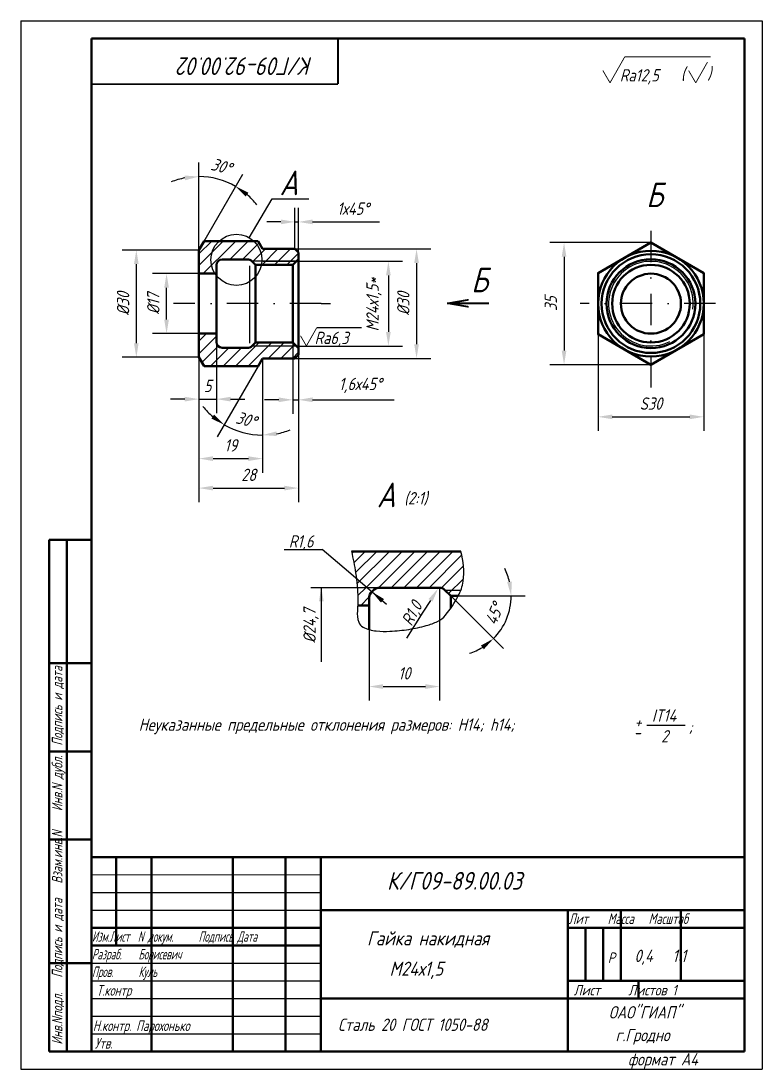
# Model space of a CAD drawing. Header units: inches. Extents: x 326 to 966, y 2319 to 2918.
# Drawn here: x 756.2 to 966.2, y 2619.9 to 2916.9 of the extents above; entities that cross this region are included whole.
import ezdxf

# ---------------------------------------------------------------- set-up
doc = ezdxf.new("R2010")
doc.units = ezdxf.units.IN
doc.header["$LTSCALE"] = 0.7
doc.header["$MEASUREMENT"] = 0
doc.linetypes.add('DASHDOT', pattern=[25.4, 12.7, -6.35, 0, -6.35])
doc.styles.add('ROMANC', font='romanc', dxfattribs={"width": 0.8, "oblique": 15, "height": 3.5})
doc.styles.get("Standard").update_dxf_attribs({"font": 'romand.shx', "width": 0.8, "oblique": 15, "height": 3.5})
doc.dimstyles.get("Standard").update_dxf_attribs({"dimtxt": 3.5, "dimasz": 4, "dimexe": 4, "dimexo": 0, "dimgap": 2, "dimtad": 1, "dimdec": 0, "dimdsep": 46, "dimtxsty": 'Standard', "dimcen": 0.09, "dimadec": 0, "dimazin": 0, "dimtfac": 1, "dimtdec": 0, "dimtmove": 0, "dimatfit": 3, "dimfxl": 0, "dimtolj": 1, "dimtzin": 0, "dimlwd": 25, "dimlwe": 25, "dimarcsym": 0})

# ---------------------------------------------------------------- blocks, each defined once
blk = doc.blocks.new('*D140')
at = {"color": 0, "linetype": 'Continuous', "lineweight": 25}
for p, q in [((834.2, 2848.79), (864.27, 2848.79)), ((860.27, 2844.79), (860.27, 2828.79)), ((834.2, 2824.79), (864.27, 2824.79))]:
    blk.add_line(p, q, dxfattribs=at)
for points in [[(859.61, 2844.79), (860.94, 2844.79), (860.27, 2848.79)], [(859.61, 2828.79), (860.94, 2828.79), (860.27, 2824.79)]]:
    blk.add_solid(points, dxfattribs=at)
at = {"layer": 'DEFPOINTS', "color": 0, "linetype": 'Continuous', "lineweight": 25}
for p in [(834.2, 2848.79), (834.2, 2824.79), (860.27, 2824.79)]:
    blk.add_point(p, dxfattribs=at)
at = {"color": 0, "linetype": 'Continuous', "lineweight": 25, "insert": (856.19, 2836.55), "char_height": 3.5, "attachment_point": 5, "rotation": 90}
blk.add_mtext('\\A1;М24х1,5*', dxfattribs=at)
blk = doc.blocks.new('*D136')
at = {"color": 0, "linetype": 'Continuous', "lineweight": 25}
for p, q in [((934.68, 2854.09), (906.05, 2854.09)), ((910.05, 2850.09), (910.05, 2823.49)), ((934.68, 2819.49), (906.05, 2819.49))]:
    blk.add_line(p, q, dxfattribs=at)
for points in [[(909.39, 2850.09), (910.72, 2850.09), (910.05, 2854.09)], [(909.39, 2823.49), (910.72, 2823.49), (910.05, 2819.49)]]:
    blk.add_solid(points, dxfattribs=at)
at = {"layer": 'DEFPOINTS', "color": 0, "linetype": 'Continuous', "lineweight": 25}
for p in [(934.68, 2854.09), (910.05, 2819.49), (934.68, 2819.49)]:
    blk.add_point(p, dxfattribs=at)
at = {"color": 0, "linetype": 'Continuous', "lineweight": 25, "insert": (906.3, 2836.79), "char_height": 3.5, "attachment_point": 5, "rotation": 90}
blk.add_mtext('\\A1;35', dxfattribs=at)
blk = doc.blocks.new('*D137')
at = {"color": 0, "linetype": 'Continuous', "lineweight": 25}
for p, q in [((806.58, 2845.29), (793.42, 2845.29)), ((797.42, 2832.29), (797.42, 2841.29)), ((806.58, 2828.29), (793.42, 2828.29))]:
    blk.add_line(p, q, dxfattribs=at)
for points in [[(796.75, 2841.29), (798.08, 2841.29), (797.42, 2845.29)], [(796.75, 2832.29), (798.08, 2832.29), (797.42, 2828.29)]]:
    blk.add_solid(points, dxfattribs=at)
at = {"layer": 'DEFPOINTS', "color": 0, "linetype": 'Continuous', "lineweight": 25}
for p in [(797.42, 2845.29), (806.58, 2845.29), (806.58, 2828.29)]:
    blk.add_point(p, dxfattribs=at)
at = {"color": 0, "linetype": 'Continuous', "lineweight": 25, "insert": (793.67, 2836.79), "char_height": 3.5, "attachment_point": 5, "rotation": 90}
blk.add_mtext('\\A1;%%C17', dxfattribs=at)
blk = doc.blocks.new('*D138')
at = {"color": 0, "linetype": 'Continuous', "lineweight": 25}
for p, q in [((806.58, 2821.59), (806.58, 2780.53)), ((834.8, 2822.29), (834.8, 2780.53)), ((810.58, 2784.53), (830.8, 2784.53))]:
    blk.add_line(p, q, dxfattribs=at)
for points in [[(810.58, 2785.19), (810.58, 2783.86), (806.58, 2784.53)], [(830.8, 2785.19), (830.8, 2783.86), (834.8, 2784.53)]]:
    blk.add_solid(points, dxfattribs=at)
at = {"layer": 'DEFPOINTS', "color": 0, "linetype": 'Continuous', "lineweight": 25}
for p in [(806.58, 2821.59), (834.8, 2822.29), (834.8, 2784.53)]:
    blk.add_point(p, dxfattribs=at)
at = {"color": 0, "linetype": 'Continuous', "lineweight": 25, "insert": (820.69, 2788.28), "char_height": 3.5, "attachment_point": 5}
blk.add_mtext('\\A1;28', dxfattribs=at)
blk = doc.blocks.new('*D139')
at = {"color": 0, "linetype": 'Continuous', "lineweight": 25}
for p, q in [((806.58, 2828.29), (806.58, 2805.74)), ((811.58, 2828.29), (811.58, 2805.74)), ((802.58, 2809.74), (798.58, 2809.74)), ((806.58, 2809.74), (811.58, 2809.74)), ((815.58, 2809.74), (819.58, 2809.74))]:
    blk.add_line(p, q, dxfattribs=at)
for points in [[(802.58, 2810.4), (802.58, 2809.07), (806.58, 2809.74)], [(815.58, 2810.4), (815.58, 2809.07), (811.58, 2809.74)]]:
    blk.add_solid(points, dxfattribs=at)
at = {"layer": 'DEFPOINTS', "color": 0, "linetype": 'Continuous', "lineweight": 25}
for p in [(806.58, 2828.29), (811.58, 2828.29), (811.58, 2809.74)]:
    blk.add_point(p, dxfattribs=at)
at = {"color": 0, "linetype": 'Continuous', "lineweight": 25, "insert": (809.08, 2813.49), "char_height": 3.5, "attachment_point": 5}
blk.add_mtext('\\A1;5', dxfattribs=at)
blk = doc.blocks.new('*D141')
at = {"color": 0, "linetype": 'Continuous', "lineweight": 25}
for p, q in [((833.8, 2852.29), (872.26, 2852.29)), ((868.26, 2848.29), (868.26, 2825.29)), ((833.8, 2821.29), (872.26, 2821.29))]:
    blk.add_line(p, q, dxfattribs=at)
for points in [[(867.59, 2848.29), (868.93, 2848.29), (868.26, 2852.29)], [(867.59, 2825.29), (868.93, 2825.29), (868.26, 2821.29)]]:
    blk.add_solid(points, dxfattribs=at)
at = {"layer": 'DEFPOINTS', "color": 0, "linetype": 'Continuous', "lineweight": 25}
for p in [(833.8, 2852.29), (833.8, 2821.29), (868.26, 2821.29)]:
    blk.add_point(p, dxfattribs=at)
at = {"color": 0, "linetype": 'Continuous', "lineweight": 25, "insert": (864.51, 2836.79), "char_height": 3.5, "attachment_point": 5, "rotation": 90}
blk.add_mtext('\\A1;%%C30', dxfattribs=at)
blk = doc.blocks.new('*D142')
at = {"color": 0, "linetype": 'Continuous', "lineweight": 25}
for p, q in [((877.94, 2753.98), (892.88, 2739.04)), ((880.09, 2753.98), (899.07, 2753.98))]:
    blk.add_line(p, q, dxfattribs=at)
for start, end in [(13.4071, 26.8143), (315, 360), (288.1857, 301.5929)]:
    blk.add_arc((877.94, 2753.98), 17.13, start, end, dxfattribs=at)
for points in [[(895.27, 2758.03), (893.94, 2757.87), (895.07, 2753.98)], [(886.5, 2739.91), (887.33, 2738.86), (890.05, 2741.86)]]:
    blk.add_solid(points, dxfattribs=at)
at = {"layer": 'DEFPOINTS', "color": 0, "linetype": 'Continuous', "lineweight": 25}
for p in [(876.2, 2755.72), (877.94, 2753.98), (877.94, 2753.98), (880.09, 2753.98), (892.78, 2745.41)]:
    blk.add_point(p, dxfattribs=at)
at = {"color": 0, "linetype": 'Continuous', "lineweight": 25, "insert": (890.3, 2748.86), "char_height": 3.5, "attachment_point": 5, "rotation": 67.5}
blk.add_mtext('\\A1;45°', dxfattribs=at)
blk = doc.blocks.new('*D143')
at = {"color": 0, "linetype": 'Continuous', "lineweight": 25}
for p, q in [((854.79, 2744.46), (854.79, 2724.29)), ((874.79, 2747.06), (874.79, 2724.29)), ((858.79, 2728.29), (870.79, 2728.29))]:
    blk.add_line(p, q, dxfattribs=at)
for points in [[(858.79, 2728.96), (858.79, 2727.62), (854.79, 2728.29)], [(870.79, 2728.96), (870.79, 2727.62), (874.79, 2728.29)]]:
    blk.add_solid(points, dxfattribs=at)
at = {"layer": 'DEFPOINTS', "color": 0, "linetype": 'Continuous', "lineweight": 25}
for p in [(854.79, 2744.46), (874.79, 2747.06), (874.79, 2728.29)]:
    blk.add_point(p, dxfattribs=at)
at = {"color": 0, "linetype": 'Continuous', "lineweight": 25, "insert": (864.79, 2732.04), "char_height": 3.5, "attachment_point": 5}
blk.add_mtext('\\A1;10', dxfattribs=at)
blk = doc.blocks.new('*D144')
at = {"color": 0, "linetype": 'Continuous', "lineweight": 25}
for p, q in [((806.58, 2851.99), (784.85, 2851.99)), ((788.85, 2847.99), (788.85, 2825.59)), ((806.58, 2821.59), (784.85, 2821.59))]:
    blk.add_line(p, q, dxfattribs=at)
for points in [[(788.18, 2847.99), (789.51, 2847.99), (788.85, 2851.99)], [(788.18, 2825.59), (789.51, 2825.59), (788.85, 2821.59)]]:
    blk.add_solid(points, dxfattribs=at)
at = {"layer": 'DEFPOINTS', "color": 0, "linetype": 'Continuous', "lineweight": 25}
for p in [(806.58, 2851.99), (788.85, 2821.59), (806.58, 2821.59)]:
    blk.add_point(p, dxfattribs=at)
at = {"color": 0, "linetype": 'Continuous', "lineweight": 25, "insert": (785.1, 2836.79), "char_height": 3.5, "attachment_point": 5, "rotation": 90}
blk.add_mtext('\\A1;%%C30', dxfattribs=at)
blk = doc.blocks.new('*D145')
at = {"color": 0, "linetype": 'Continuous', "lineweight": 25}
for p, q in [((806.58, 2851.99), (806.58, 2876.81)), ((808.03, 2854.49), (818.99, 2873.48))]:
    blk.add_line(p, q, dxfattribs=at)
for start, end in [(101.0274, 112.0548), (60, 90), (37.9452, 48.9726)]:
    blk.add_arc((806.58, 2851.99), 20.82, start, end, dxfattribs=at)
for points in [[(802.54, 2873.09), (802.67, 2871.76), (806.58, 2872.81)], [(819.86, 2867.15), (820.63, 2868.24), (816.99, 2870.02)]]:
    blk.add_solid(points, dxfattribs=at)
at = {"layer": 'DEFPOINTS', "color": 0, "linetype": 'Continuous', "lineweight": 25}
for p in [(813.7, 2871.55), (808.03, 2854.49), (806.58, 2851.99), (806.58, 2851.99), (806.58, 2836.79)]:
    blk.add_point(p, dxfattribs=at)
at = {"color": 0, "linetype": 'Continuous', "lineweight": 25, "insert": (812.94, 2875.72), "char_height": 3.5, "attachment_point": 5, "rotation": 345}
blk.add_mtext('\\A1;30°', dxfattribs=at)
blk = doc.blocks.new('*D146')
at = {"color": 0, "linetype": 'Continuous', "lineweight": 25}
blk.add_line((823.36, 2819.09), (811.76, 2799.01), dxfattribs=at)
for start, end in [(218.8776, 229.4388), (240, 270), (280.5612, 291.1224)]:
    blk.add_arc((824.63, 2821.29), 21.73, start, end, dxfattribs=at)
for points in [[(810.88, 2805.33), (810.11, 2804.24), (813.76, 2802.47)], [(828.67, 2799.27), (828.55, 2800.59), (824.63, 2799.56)]]:
    blk.add_solid(points, dxfattribs=at)
at = {"layer": 'DEFPOINTS', "color": 0, "linetype": 'Continuous', "lineweight": 25}
for p in [(823.36, 2819.09), (824.63, 2821.29), (824.63, 2821.29), (817.2, 2800.87), (824.63, 2788.88)]:
    blk.add_point(p, dxfattribs=at)
at = {"color": 0, "linetype": 'Continuous', "lineweight": 25, "insert": (819.98, 2803.92), "char_height": 3.5, "attachment_point": 5, "rotation": 345}
blk.add_mtext('\\A1;30°', dxfattribs=at)
blk = doc.blocks.new('*D147')
at = {"color": 0, "linetype": 'Continuous', "lineweight": 25}
for p, q in [((919.7, 2828.14), (919.7, 2800.72)), ((949.66, 2828.14), (949.66, 2800.72)), ((923.7, 2804.72), (945.66, 2804.72))]:
    blk.add_line(p, q, dxfattribs=at)
for points in [[(923.7, 2805.38), (923.7, 2804.05), (919.7, 2804.72)], [(945.66, 2805.38), (945.66, 2804.05), (949.66, 2804.72)]]:
    blk.add_solid(points, dxfattribs=at)
at = {"layer": 'DEFPOINTS', "color": 0, "linetype": 'Continuous', "lineweight": 25}
for p in [(919.7, 2828.14), (949.66, 2828.14), (949.66, 2804.72)]:
    blk.add_point(p, dxfattribs=at)
at = {"color": 0, "linetype": 'Continuous', "lineweight": 25, "insert": (934.68, 2808.47), "char_height": 3.5, "attachment_point": 5}
blk.add_mtext('\\A1;S30', dxfattribs=at)
blk = doc.blocks.new('*D148')
at = {"color": 0, "linetype": 'Continuous', "lineweight": 25}
for p, q in [((833.2, 2825.79), (833.2, 2805.55)), ((834.8, 2822.29), (834.8, 2805.55)), ((829.2, 2809.55), (825.2, 2809.55)), ((833.2, 2809.55), (834.8, 2809.55)), ((838.8, 2809.55), (861.87, 2809.55))]:
    blk.add_line(p, q, dxfattribs=at)
for points in [[(829.2, 2810.22), (829.2, 2808.88), (833.2, 2809.55)], [(838.8, 2810.22), (838.8, 2808.88), (834.8, 2809.55)]]:
    blk.add_solid(points, dxfattribs=at)
at = {"layer": 'DEFPOINTS', "color": 0, "linetype": 'Continuous', "lineweight": 25}
for p in [(833.2, 2825.79), (834.8, 2822.29), (834.8, 2809.55)]:
    blk.add_point(p, dxfattribs=at)
at = {"color": 0, "linetype": 'Continuous', "lineweight": 25, "insert": (852.34, 2813.63), "char_height": 3.5, "attachment_point": 5}
blk.add_mtext('\\A1;1,6х45%%D', dxfattribs=at)
blk = doc.blocks.new('*D149')
at = {"color": 0, "linetype": 'Continuous', "lineweight": 25}
for p, q in [((833.8, 2852.29), (833.8, 2863.96)), ((834.8, 2851.29), (834.8, 2863.96)), ((829.8, 2859.96), (825.8, 2859.96)), ((833.8, 2859.96), (834.8, 2859.96)), ((838.8, 2859.96), (857.74, 2859.96))]:
    blk.add_line(p, q, dxfattribs=at)
for points in [[(829.8, 2860.63), (829.8, 2859.29), (833.8, 2859.96)], [(838.8, 2860.63), (838.8, 2859.29), (834.8, 2859.96)]]:
    blk.add_solid(points, dxfattribs=at)
at = {"layer": 'DEFPOINTS', "color": 0, "linetype": 'Continuous', "lineweight": 25}
for p in [(834.8, 2859.96), (833.8, 2852.29), (834.8, 2851.29)]:
    blk.add_point(p, dxfattribs=at)
at = {"color": 0, "linetype": 'Continuous', "lineweight": 25, "insert": (850.27, 2863.71), "char_height": 3.5, "attachment_point": 5}
blk.add_mtext('\\A1;1х45%%D', dxfattribs=at)

msp = doc.modelspace()

# ---------------------------------------------------------------- linework, layer by layer
for p, q in [((756.16, 2916.9), (756.16, 2619.9)), ((756.16, 2916.9), (966.16, 2916.9)), ((966.16, 2916.9), (966.16, 2619.9)), ((824.8, 2848.79), (834.2, 2848.79)), ((811.58, 2827.19), (811.58, 2826.29)), ((830.76, 2767.1), (841.55, 2767.1)), ((756.16, 2619.9), (966.16, 2619.9))]:
    msp.add_line(p, q)
at = {"lineweight": 50}
for p, q in [((776.16, 2911.9), (776.16, 2624.9)), ((776.16, 2911.9), (961.16, 2911.9)), ((961.16, 2911.9), (961.16, 2624.9)), ((806.58, 2851.99), (808.03, 2854.49)), ((824.63, 2852.29), (823.36, 2854.49)), ((806.58, 2836.79), (806.58, 2851.99)), ((824.63, 2852.29), (833.8, 2852.29)), ((820.67, 2849.29), (813.18, 2849.29)), ((822.58, 2847.79), (821.38, 2849)), ((833.2, 2847.79), (834.8, 2849.39)), ((833.2, 2847.79), (822.58, 2847.79)), ((806.58, 2836.79), (806.58, 2821.59)), ((822.58, 2825.79), (821.38, 2824.59)), ((833.2, 2825.79), (822.58, 2825.79)), ((833.2, 2825.79), (834.8, 2824.19)), ((806.58, 2821.59), (808.03, 2819.09)), ((820.67, 2824.29), (814.04, 2824.29)), ((824.63, 2821.29), (823.36, 2819.09)), ((824.63, 2821.29), (833.8, 2821.29)), ((764.16, 2769.9), (764.16, 2624.9)), ((764.16, 2769.9), (776.16, 2769.9)), ((769.16, 2769.9), (769.16, 2624.9)), ((849.82, 2766.6), (880.81, 2766.6)), ((857.99, 2756.3), (865.96, 2756.3)), ((876.2, 2755.72), (877.94, 2753.98)), ((851.58, 2751.3), (854.79, 2751.3)), ((854.79, 2753.1), (854.79, 2744.46)), ((854.79, 2751.3), (854.79, 2744.46)), ((764.16, 2734.9), (776.16, 2734.9)), ((764.16, 2709.9), (776.16, 2709.9)), ((764.16, 2684.9), (776.16, 2684.9)), ((776.16, 2679.9), (961.16, 2679.9)), ((783.16, 2679.9), (783.16, 2654.9)), ((793.16, 2679.9), (793.16, 2624.9)), ((816.16, 2679.9), (816.16, 2624.9)), ((831.16, 2679.9), (831.16, 2624.9)), ((841.16, 2679.9), (841.16, 2624.9)), ((911.16, 2664.9), (911.16, 2624.9)), ((926.16, 2664.9), (926.16, 2644.9)), ((943.16, 2664.9), (943.16, 2644.9)), ((776.16, 2659.9), (841.16, 2659.9)), ((911.16, 2659.9), (961.16, 2659.9)), ((916.16, 2659.9), (916.16, 2644.9)), ((921.16, 2659.9), (921.16, 2644.9)), ((776.16, 2654.9), (841.16, 2654.9)), ((764.16, 2649.9), (776.16, 2649.9)), ((911.16, 2644.9), (961.16, 2644.9)), ((931.16, 2644.9), (931.16, 2639.9)), ((764.16, 2624.9), (961.16, 2624.9))]:
    msp.add_line(p, q, dxfattribs=at)
at = {"linetype": 'Continuous', "lineweight": 25}
for p, q in [((820.87, 2855.45), (827.39, 2866.52)), ((827.39, 2866.52), (837.74, 2866.52)), ((806.58, 2850.88), (810.2, 2854.49)), ((806.58, 2847.59), (813.49, 2854.49)), ((815.36, 2849.29), (820.56, 2854.49)), ((815.8, 2853.27), (817.03, 2854.49)), ((807.83, 2845.29), (815.8, 2853.27)), ((818.9, 2849.29), (823.63, 2854.03)), ((821.93, 2848.79), (825.43, 2852.29)), ((824.47, 2847.79), (828.97, 2852.29)), ((828, 2847.79), (832.5, 2852.29)), ((815.36, 2849.29), (815.8, 2849.73)), ((831.54, 2847.79), (834.8, 2851.06)), ((821, 2825.58), (821, 2847.51)), ((841.23, 2836.79), (843.87, 2836.79)), ((806.58, 2826.13), (808.75, 2828.29)), ((806.58, 2822.59), (811.58, 2827.59)), ((807.42, 2820.14), (812.05, 2824.77)), ((816.98, 2819.09), (823.68, 2825.79)), ((820.52, 2819.09), (827.22, 2825.79)), ((826.25, 2821.29), (830.75, 2825.79)), ((829.79, 2821.29), (833.75, 2825.25)), ((806.58, 2821.59), (806.58, 2788.88)), ((809.91, 2819.09), (815.11, 2824.29)), ((813.45, 2819.09), (818.65, 2824.29)), ((833.1, 2821.29), (834.8, 2823)), ((824.63, 2821.29), (824.63, 2788.88)), ((810.58, 2792.88), (820.63, 2792.88)), ((876.31, 2755.6), (880.82, 2755.6))]:
    msp.add_line(p, q, dxfattribs=at)
at = {"linetype": 'DASHDOT', "lineweight": 25}
for p, q in [((934.68, 2857.44), (934.68, 2813)), ((841.23, 2836.79), (799.37, 2836.79)), ((952.94, 2836.79), (914.66, 2836.79))]:
    msp.add_line(p, q, dxfattribs=at)
at = {"color": 0, "linetype": 'ByBlock', "lineweight": 50}
for p, q in [((823.36, 2854.49), (808.03, 2854.49)), ((823.36, 2819.09), (808.03, 2819.09))]:
    msp.add_line(p, q, dxfattribs=at)
at = {"linetype": 'Continuous', "lineweight": 50}
for p, q in [((834.8, 2851.29), (833.8, 2852.29)), ((834.8, 2851.29), (834.8, 2822.29)), ((811.58, 2845.29), (806.58, 2845.29)), ((811.58, 2847.79), (811.58, 2836.79)), ((822.58, 2847.79), (822.58, 2825.79)), ((833.2, 2847.79), (833.2, 2825.79)), ((811.58, 2836.79), (811.58, 2825.79)), ((811.58, 2828.29), (806.58, 2828.29)), ((814.04, 2824.29), (813.11, 2824.29)), ((834.8, 2822.29), (833.8, 2821.29)), ((865.96, 2756.3), (874.79, 2756.3)), ((877.94, 2753.98), (880.09, 2753.98)), ((877.94, 2753.98), (877.94, 2750.47))]:
    msp.add_line(p, q, dxfattribs=at)
at = {"lineweight": 25}
for p, q in [((834.2, 2848.79), (821.58, 2848.79)), ((834.2, 2824.79), (821.58, 2824.79)), ((874.79, 2756.3), (874.79, 2747.06)), ((933.51, 2717.3), (944.34, 2717.3)), ((776.16, 2669.9), (841.16, 2669.9)), ((776.16, 2664.9), (841.16, 2664.9)), ((776.16, 2649.9), (841.16, 2649.9)), ((776.16, 2644.9), (841.16, 2644.9)), ((776.16, 2639.9), (841.16, 2639.9)), ((776.16, 2634.9), (841.16, 2634.9)), ((776.16, 2629.9), (841.16, 2629.9))]:
    msp.add_line(p, q, dxfattribs=at)
at = {"lineweight": 30}
msp.add_line((811.58, 2825.89), (811.58, 2826.29), dxfattribs=at)
at = {"color": 0, "linetype": 'ByBlock'}
for p, q in [((848.93, 2760.82), (841.55, 2767.1)), ((859.78, 2751.58), (848.93, 2760.82)), ((857.99, 2756.3), (838.27, 2756.3)), ((841.27, 2756.3), (841.27, 2736.46)), ((841.27, 2756.3), (841.27, 2744.46)), ((858.59, 2752.58), (857.99, 2753.1)), ((872.23, 2752.72), (870.08, 2749.35)), ((870.08, 2749.35), (865.39, 2741.99)), ((841.27, 2736.46), (841.27, 2735.25))]:
    msp.add_line(p, q, dxfattribs=at)
at = {"color": 0}
for p, q in [((849.95, 2766.02), (850.53, 2766.6)), ((850.49, 2763.37), (853.72, 2766.6)), ((850.96, 2760.59), (856.97, 2766.6)), ((851.37, 2757.41), (860.56, 2766.6)), ((854.03, 2756.47), (864.16, 2766.6)), ((857.45, 2756.3), (867.75, 2766.6)), ((861.04, 2756.3), (871.34, 2766.6)), ((864.63, 2756.3), (874.93, 2766.6)), ((868.22, 2756.3), (878.52, 2766.6)), ((871.82, 2756.3), (881.09, 2765.57)), ((875.33, 2756.23), (881.58, 2762.47)), ((851.61, 2754.06), (853.86, 2756.3)), ((877.31, 2754.61), (881.54, 2758.84)), ((852.45, 2751.3), (854.84, 2753.69))]:
    msp.add_line(p, q, dxfattribs=at)
at = {"lineweight": 15}
msp.add_line((776.16, 2674.9), (841.16, 2674.9), dxfattribs=at)
at = {"color": 1, "lineweight": 50}
for p, q in [((841.16, 2664.9), (961.16, 2664.9)), ((841.16, 2639.9), (961.16, 2639.9))]:
    msp.add_line(p, q, dxfattribs=at)
for points, const_width in [([(846.01, 2899.02), (846.01, 2912.02)], 0.5), ([(923.08, 2899.37), (927.24, 2906.71)], 0.25), ([(927.24, 2906.71), (951.6, 2906.71)], 0.3), ([(947.37, 2899.37), (950.71, 2905.26)], 0.25), ([(921.04, 2902.87), (923.08, 2899.37)], 0.25), ([(945.34, 2902.87), (947.37, 2899.37)], 0.25), ([(776.01, 2899.02), (846.01, 2899.02)], 0.5), ([(835.37, 2827.68), (837.04, 2824.82)], 0.25), ([(837.05, 2824.82), (839.98, 2829.98)], 0.25), ([(839.98, 2829.98), (852.75, 2829.98)], 0.3)]:
    msp.add_lwpolyline(points, dxfattribs=dict(const_width=const_width))
at = {"linetype": 'Continuous', "lineweight": 50}
msp.add_lwpolyline([(934.68, 2819.49), (949.66, 2828.14), (949.66, 2845.44), (934.68, 2854.09), (919.7, 2845.44), (919.7, 2828.14)], close=True, dxfattribs=at)
at = {"linetype": 'Continuous', "const_width": 0.5}
for points in [[(876.92, 2836.89), (888.83, 2836.89)], [(877.22, 2836.89), (883.02, 2837.89)], [(877.22, 2836.89), (883.02, 2835.89)]]:
    msp.add_lwpolyline(points, dxfattribs=at)
msp.add_lwpolyline([(849.82, 2766.6, -0.017879), (850.97, 2760.5, -0.012135), (851.43, 2756.91, -0.047304), (851.48, 2749.75, 0.1054), (851.88, 2746.53, 0.19608), (853.1, 2745.13, 0.090842), (856.84, 2744.05, 0.037429), (860.71, 2743.95, 0.026758), (866.1, 2744.5, 0.028786), (871, 2745.56, 0.042114), (874.22, 2746.76, 0.112733), (876.45, 2748.49, 0.047811), (880.09, 2753.97, 0.088406), (881.45, 2758.14, 0.107912), (880.81, 2766.6)], format="xyb")
at = {"linetype": 'Continuous', "lineweight": 25}
msp.add_circle((817.21, 2849.21), 7.23, dxfattribs=at)
at = {"linetype": 'Continuous', "lineweight": 50}
for radius in [14.98, 13.98, 12.6, 11, 8.5]:
    msp.add_circle((934.68, 2836.79), radius, dxfattribs=at)
at = {"lineweight": 50}
for centre, radius, start, end in [((813.18, 2847.69), 1.6, 90, 180), ((820.67, 2848.29), 1, 45, 90), ((813.18, 2825.89), 1.6, 180, 270), ((820.67, 2825.29), 1, 270, 315), ((857.99, 2753.1), 3.2, 90, 180), ((874.79, 2754.3), 2, 45, 90)]:
    msp.add_arc(centre, radius, start, end, dxfattribs=at)
at = {"linetype": 'Continuous', "lineweight": 25}
msp.add_arc((934.68, 2836.79), 12, 352.4289, 296.72, dxfattribs=at)
for points in [[(810.58, 2793.54), (810.58, 2792.21), (806.58, 2792.88)], [(820.63, 2793.54), (820.63, 2792.21), (824.63, 2792.88)]]:
    msp.add_solid(points, dxfattribs=at)
at = {"color": 0, "linetype": 'ByBlock'}
for points in [[(840.6, 2752.42), (841.94, 2752.42), (841.27, 2756.42)], [(858.16, 2752.08), (859.03, 2753.09), (855.55, 2755.18)], [(872.79, 2752.37), (871.67, 2753.08), (874.38, 2756.1)]]:
    msp.add_solid(points, dxfattribs=at)
at = {"layer": 'DEFPOINTS', "color": 0, "linetype": 'ByBlock'}
for p in [(811.58, 2827.19), (857.99, 2756.3), (855.55, 2755.18), (857.99, 2753.1), (841.27, 2744.46), (854.79, 2744.46), (854.79, 2744.46), (866.1, 2744.5)]:
    msp.add_point(p, dxfattribs=at)

# ---------------------------------------------------------------- texts
at = {"style": 'ROMANC', "oblique": 15, "width": 0.8}
for s, p in [('(', (943.19, 2900.2)), (')', (950.68, 2900.33))]:
    msp.add_text(s, height=3.5, dxfattribs=at).set_placement(p)
at = {"lineweight": 35, "insert": (838.89, 2901.59), "char_height": 5, "width": 116.2188, "attachment_point": 1, "rotation": 180}
msp.add_mtext('К/Г09-92.00.02 ', dxfattribs=at)
at = {"lineweight": 25, "attachment_point": 1}
for s, insert, char_height, width in [('Ra12,5', (925.86, 2903.25), 3.5, 29.1251), ('Ra6,3', (839.36, 2828.84), 3.5, 29.1251), ('(2:1)', (864.76, 2783.41), 3.5, 42.5298), ('R1,6', (832.06, 2771.17), 3.5, 34.7971), ('IT14', (934.96, 2721.82), 3.5, 19.7907), ('Неуказанные предельные отклонения размеров: H14; h14; ', (789.52, 2719.24), 3.5, 158.004), ('+', (930.01, 2720.01), 3.5, 4.3989), ('-', (929.78, 2717.07), 3.5, 6.6548), ('2', (937.57, 2715.95), 3.5, 17.1446), (';', (945.4, 2718.67), 3.5, 9.0235), ('{\\W0.7;Лит    Масса   Масштаб}', (911.35, 2664.01), 3, 48.3624), ('{\\W0.6; Изм.Лист  N докум.      Подпись Дата\\P Разраб.    Борисевич\\P Пров.      Куль}', (775.08, 2658.95), 3, 75.9719), ('Р', (922.44, 2652.93), 3, 4.7355), ('0,4   1:1', (930.01, 2653.73), 3.5, 30.5998), ('{\\W0.7;Т.контр}', (777.59, 2643.69), 3, 65.7648), ('Лист     Листов 1', (912.77, 2643.76), 3, 49.4707), ('{\\W0.7; Н.контр. Парохонько}', (775.14, 2633.68), 3, 40.546), ('Сталь 20 ГОСТ 1050-88', (846.01, 2634.21), 3.5, 67.3789), ('{\\W0.7;Утв.     }', (777.08, 2628.69), 3, 39.2217), ('г.Гродно', (924.65, 2631.27), 3.5, 35.0627), ('формат А4', (928.18, 2624.41), 3.5, 32.7454)]:
    msp.add_mtext(s, dxfattribs=dict(at, insert=insert, char_height=char_height, width=width))
at = {"lineweight": 35}
for s, insert, char_height, width, attachment_point in [('А', (829.44, 2874.52), 7, 25.8231, 1), ('Б', (938.1, 2871.14), 7, 25.8231, 3), ('Б', (888.49, 2847.02), 7, 25.8231, 3), ('А', (857.01, 2786.09), 7, 25.8231, 1), ('К/Г09-89.00.03', (859.89, 2675.74), 5, 116.2188, 1), ('ОАО"ГИАП"', (922.74, 2637.72), 3.5, 36.171, 1)]:
    msp.add_mtext(s, dxfattribs=dict(at, insert=insert, char_height=char_height, width=width, attachment_point=attachment_point))
at = {"linetype": 'Continuous', "lineweight": 25, "insert": (815.61, 2796.63), "char_height": 3.5, "attachment_point": 5}
msp.add_mtext('19', dxfattribs=at)
at = {"lineweight": 25, "attachment_point": 1}
for s, insert, char_height, width, rotation in [('%%C24,7', (836.2, 2740.63), 3.5, 50.5136, 90), ('R1,0', (863.77, 2746.77), 3.5, 15.6747, 62.6434), ('{\\W0.7; Инв.Nподл.   Подпись и дата   Взам.инв.N    Инв.N дубл.  Подпись и дата}', (764.92, 2625.42), 3, 144.2887, 90)]:
    msp.add_mtext(s, dxfattribs=dict(at, insert=insert, char_height=char_height, width=width, rotation=rotation))
at = {"lineweight": 30, "char_height": 4, "width": 61.9449, "attachment_point": 1}
for s, insert in [('Гайка накидная', (854.24, 2658.95)), (' М24х1,5', (858.49, 2650.33))]:
    msp.add_mtext(s, dxfattribs=dict(at, insert=insert))

# ---------------------------------------------------------------- dimensions: what is measured, and where the dimension line sits
at = {"linetype": 'Continuous', "lineweight": 25}
for base, line1, line2, picture, middle in [((813.7, 2871.55), ((806.58, 2836.79), (806.58, 2851.99)), ((806.58, 2851.99), (808.03, 2854.49)), '*D145', (812.94, 2875.72)), ((817.2, 2800.87), ((824.63, 2821.29), (824.63, 2788.88)), ((824.63, 2821.29), (823.36, 2819.09)), '*D146', (819.98, 2803.92)), ((892.78, 2745.41), ((877.94, 2753.98), (880.09, 2753.98)), ((876.2, 2755.72), (877.94, 2753.98)), '*D142', (890.3, 2748.86))]:
    dim = msp.add_angular_dim_2l(base=base, line1=line1, line2=line2, dimstyle='Standard', dxfattribs=at)
    dim.commit()
    dim.dimension.update_dxf_attribs({"geometry": picture, "text_midpoint": middle})
for base, p1, p2, text, picture, middle in [((834.8, 2859.96), (833.8, 2852.29), (834.8, 2851.29), '1х45%%D', '*D149', (850.27, 2863.71)), ((949.66, 2804.72), (919.7, 2828.14), (949.66, 2828.14), 'S30', '*D147', (934.68, 2808.47)), ((834.8, 2809.55), (833.2, 2825.79), (834.8, 2822.29), '1,6х45%%D', '*D148', (852.34, 2813.63)), ((874.79, 2728.29), (854.79, 2744.46), (874.79, 2747.06), '10', '*D143', (864.79, 2732.04))]:
    dim = msp.add_linear_dim(base=base, p1=p1, p2=p2, text=text, dimstyle='Standard', dxfattribs=at)
    dim.commit()
    dim.dimension.update_dxf_attribs({"geometry": picture, "text_midpoint": middle})
for base, p1, p2, text, picture, middle in [((788.85, 2821.59), (806.58, 2851.99), (806.58, 2821.59), '%%C<>', '*D144', (785.1, 2836.79)), ((868.26, 2821.29), (833.8, 2852.29), (833.8, 2821.29), '%%C30', '*D141', (864.51, 2836.79)), ((797.42, 2845.29), (806.58, 2828.29), (806.58, 2845.29), '%%C<>', '*D137', (793.67, 2836.79))]:
    dim = msp.add_linear_dim(base=base, p1=p1, p2=p2, angle=90, text=text, dimstyle='Standard', dxfattribs=at)
    dim.commit()
    dim.dimension.update_dxf_attribs({"geometry": picture, "text_midpoint": middle})
dim = msp.add_aligned_dim(p1=(934.68, 2854.09), p2=(934.68, 2819.49), distance=-24.63, dimstyle='Standard', dxfattribs=at)
dim.commit()
dim.dimension.update_dxf_attribs({"geometry": '*D136', "text_midpoint": (906.3, 2836.79)})
dim = msp.add_linear_dim(base=(860.27, 2824.79), p1=(834.2, 2848.79), p2=(834.2, 2824.79), angle=270, text='М<>х1,5*', dimstyle='Standard', dxfattribs=at)
dim.commit()
dim.dimension.update_dxf_attribs({"geometry": '*D140', "text_midpoint": (860.27, 2836.55), "dimtype": 161})
dim = msp.add_linear_dim(base=(811.58, 2809.74), p1=(806.58, 2828.29), p2=(811.58, 2828.29), dimstyle='Standard', dxfattribs=at)
dim.commit()
dim.dimension.update_dxf_attribs({"geometry": '*D139', "text_midpoint": (809.08, 2809.74), "dimtype": 160})
dim = msp.add_linear_dim(base=(834.8, 2784.53), p1=(806.58, 2821.59), p2=(834.8, 2822.29), dimstyle='Standard', dxfattribs=at)
dim.commit()
dim.dimension.update_dxf_attribs({"geometry": '*D138', "text_midpoint": (820.69, 2788.28)})

doc.saveas('drawing.dxf')
